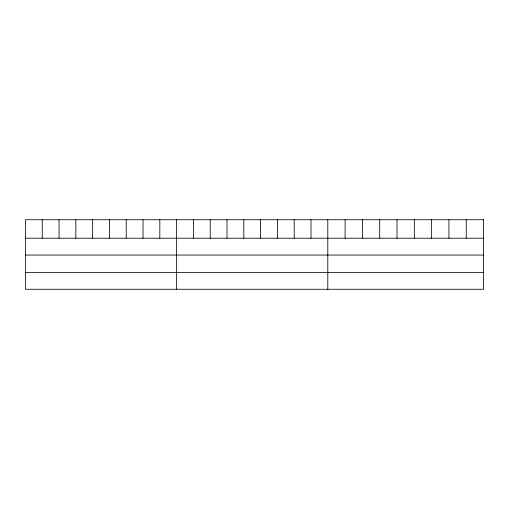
<?xml version="1.0" encoding="UTF-8"?>
<svg xmlns="http://www.w3.org/2000/svg" width="509" height="509" viewBox="0 0 509 509"><rect width="100%" height="100%" fill="white"/><g stroke="black" fill="none" stroke-linecap="round" stroke-linejoin="round"><path stroke-width="0.76" d="M25.45 238.206L483.55 238.206M25.45 255.06L483.55 255.06M25.45 272.417L483.55 272.417M466.244 219.729L466.244 238.206M448.938 219.729L448.938 238.206M431.632 219.729L431.632 238.206M414.326 219.729L414.326 238.206M397.02 219.729L397.02 238.206M379.714 219.729L379.714 238.206M362.408 219.729L362.408 238.206M345.102 219.729L345.102 238.206M327.796 219.729L327.796 289.271M310.999 219.729L310.999 238.206M294.202 219.729L294.202 238.206M277.405 219.729L277.405 238.206M260.608 219.729L260.608 238.206M243.811 219.729L243.811 238.206M227.014 219.729L227.014 238.206M210.217 219.729L210.217 238.206M193.42 219.729L193.42 238.206M176.623 219.729L176.623 289.271M159.826 219.729L159.826 238.206M143.029 219.729L143.029 238.206M126.232 219.729L126.232 238.206M109.435 219.729L109.435 238.206M92.638 219.729L92.638 238.206M75.841 219.729L75.841 238.206M59.044 219.729L59.044 238.206M42.247 219.729L42.247 238.206M483.55 219.729L25.45 219.729L25.45 289.271L483.55 289.271L483.55 219.729"/></g></svg>
